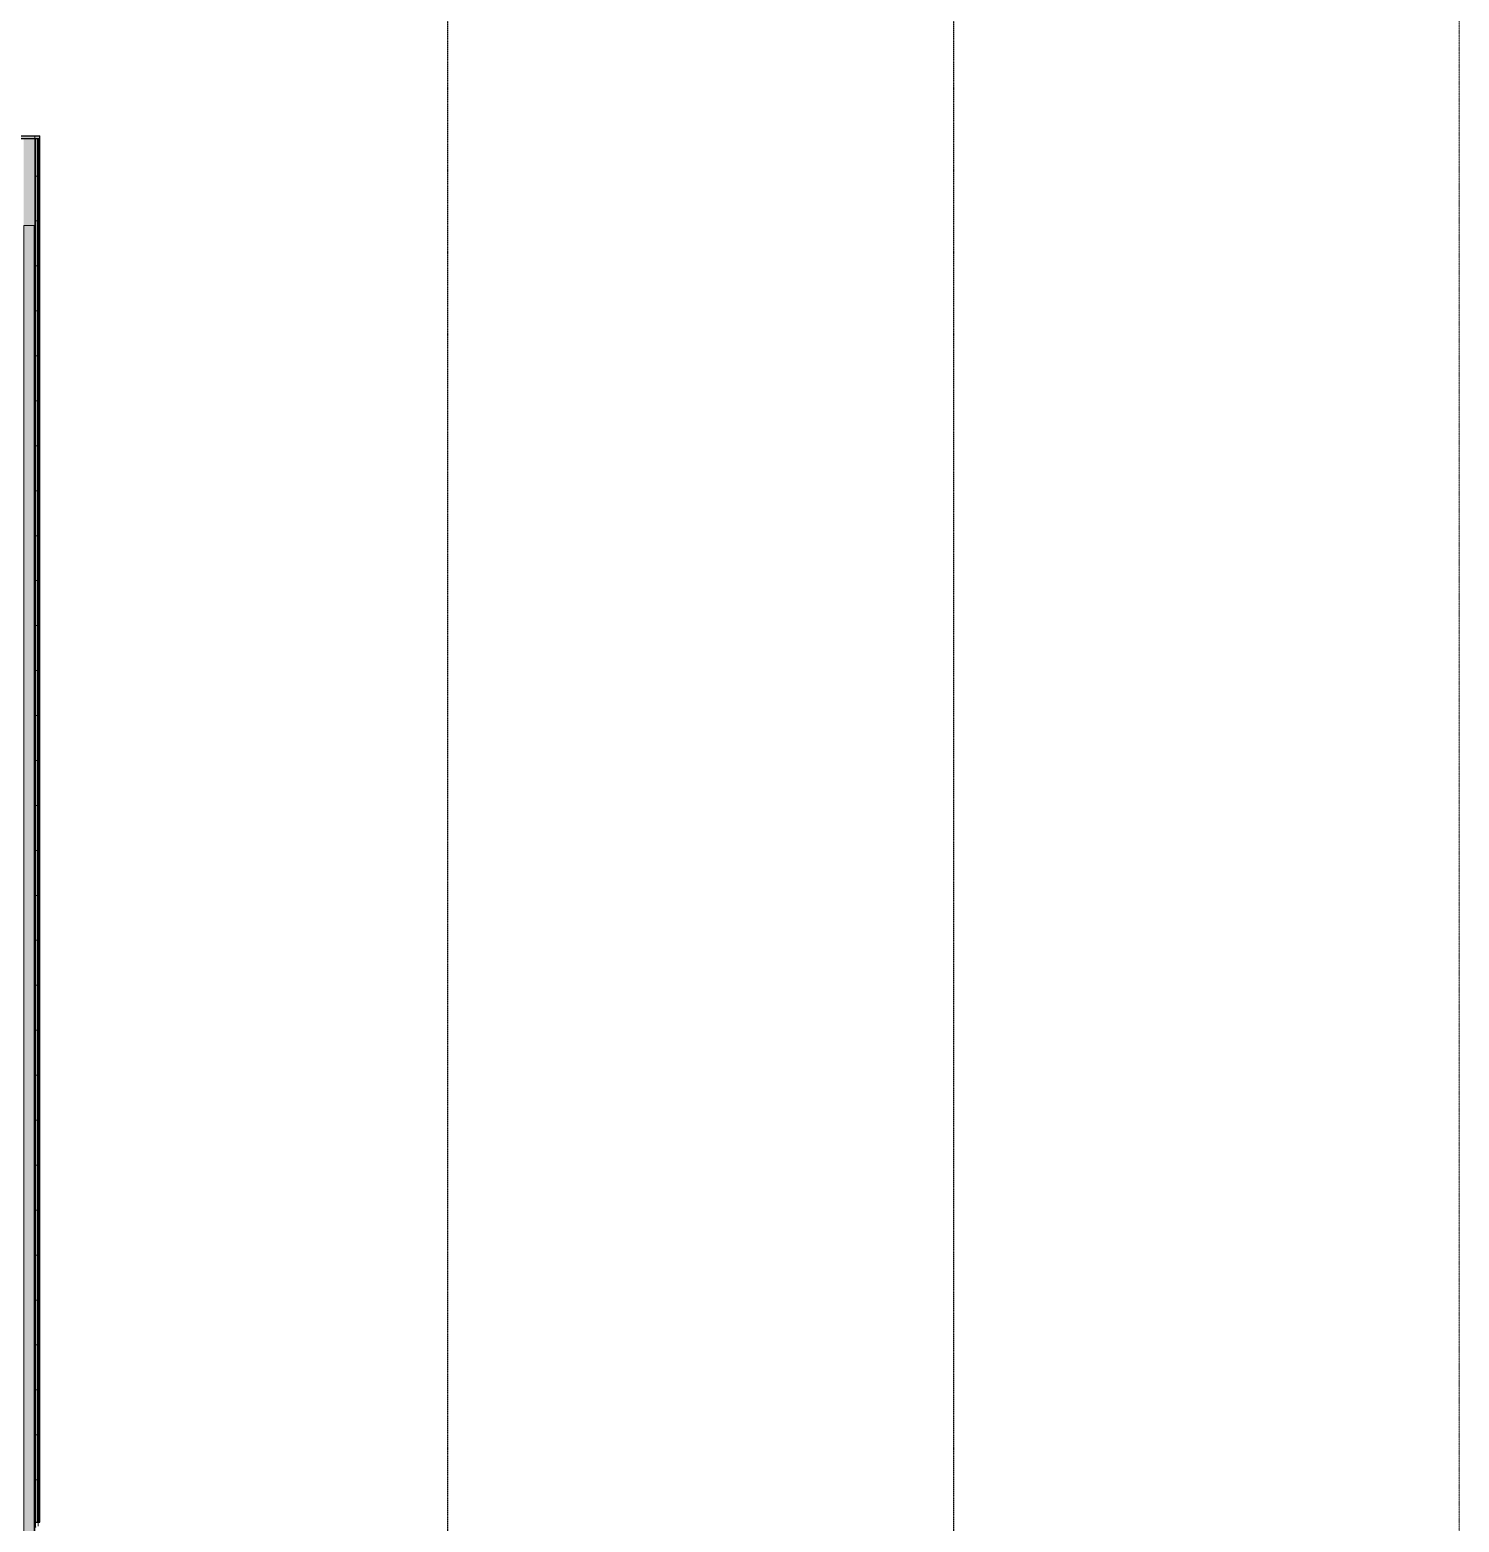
# Model space of a CAD drawing. Header units: inches. Extents: x 20461 to 27285, y -26063 to -19005.
# Drawn here: x 25990 to 27008, y -22110 to -21048 of the extents above; entities that cross this region are included whole.
import ezdxf

# ---------------------------------------------------------------- set-up
doc = ezdxf.new("R2010")
doc.units = ezdxf.units.IN
doc.header["$MEASUREMENT"] = 0
doc.linetypes.add('Center 1_4_', pattern=[0.53125, 0.25, -0.09375, 0.09375, -0.09375])
doc.linetypes.add('Hidden', pattern=[0.28125, 0.1875, -0.09375])
for name, color, linetype, lineweight in [('A-GLAZ-CWMG', 51, 'Continuous', 9), ('A-PROP-SBCK', 71, 'Hidden', 25), ('A-WALL', 113, 'Continuous', 9), ('A-WALL-PATT', 111, 'Continuous', 25), ('L-SITE-WALL', 31, 'Continuous', 9), ('PROP', 3, 'Center 1_4_', 9), ('S-BEAM', 12, 'Continuous', 9)]:
    doc.layers.add(name, color=color, linetype=linetype, lineweight=lineweight)

# ---------------------------------------------------------------- blocks, each defined once
blk = doc.blocks.new('Girt_Z - 8_D-790722-Site Plan - Phase 1')
at = {"layer": 'S-BEAM'}
for points in [[(25985.8, -22357.1), (25985.9, -22357.1), (25985.8, -21187.1), (25985.8, -21187.1), (25985.8, -22357.1)], [(25993.1, -22357.1), (25993.1, -21187.1), (25985.9, -21187.1), (25985.9, -22357.1)], [(25993.8, -22357.1), (25993.8, -21187.1), (25993.2, -21187.1), (25993.2, -22357.1)]]:
    blk.add_hatch(color=256, dxfattribs=at).paths.add_polyline_path(points, flags=0)
for p, q in [((25985.8, -21187.1), (25985.8, -22357.1)), ((25985.8, -21187.1), (25985.9, -21187.1)), ((25985.9, -21187.1), (25993.1, -21187.1)), ((25993.1, -21187.1), (25993.2, -21187.1)), ((25993.1, -22357.1), (25993.1, -21187.1)), ((25993.2, -21187.1), (25993.8, -21187.1)), ((25993.2, -22357.1), (25993.2, -21187.1)), ((25993.8, -22357.1), (25993.8, -21187.1)), ((25985.9, -22357.1), (25985.8, -22357.1)), ((25993.1, -22357.1), (25985.9, -22357.1)), ((25993.2, -22357.1), (25993.1, -22357.1)), ((25993.8, -22357.1), (25993.2, -22357.1))]:
    blk.add_line(p, q, dxfattribs=at)
blk = doc.blocks.new('Rectangular Mullion - Profile_Polycarbonate_Lower-836763-Site Plan - Phase 1')
at = {"layer": 'A-GLAZ-CWMG'}
for points in [[(25993.6, -21123.5), (25993.6, -21123.4), (25695.1, -21123.4), (25695.1, -21123.5), (25938.9, -21123.5)], [(25993.6, -21125.5), (25993.6, -21125.2), (25695.1, -21125.2), (25695.1, -21125.5), (25985.8, -21125.5)], [(25739.8, -21125.2), (25775.8, -21125.2), (25775.8, -21123.6), (25739.8, -21123.6)]]:
    blk.add_hatch(color=256, dxfattribs=at).paths.add_polyline_path(points, flags=0)
h = blk.add_hatch(color=256, dxfattribs=at)
h.paths.add_polyline_path([(25775.8, -21125.2), (25993.6, -21125.2), (25993.6, -21123.6), (25775.8, -21123.6)], flags=0)
h.paths.add_polyline_path([(25739.8, -21125.2), (25739.8, -21123.6), (25695.1, -21123.6), (25695.1, -21125.2)], flags=0)
for p, q in [((25695.1, -21123.5), (25695.1, -21123.4)), ((25695.1, -21123.4), (25993.6, -21123.4)), ((25695.1, -21123.5), (25993.6, -21123.5)), ((25695.1, -21125.1), (25695.1, -21123.6)), ((25695.1, -21125.5), (25695.1, -21125.2)), ((25695.1, -21125.2), (25739.8, -21125.2)), ((25695.1, -21125.5), (25985.1, -21125.5)), ((25739.8, -21125.2), (25775.8, -21125.2)), ((25775.8, -21125.2), (25993.6, -21125.2)), ((25993.6, -21123.4), (25993.6, -21123.5)), ((25993.6, -21123.6), (25993.6, -21125.2)), ((25993.6, -21125.2), (25993.6, -21125.5))]:
    blk.add_line(p, q, dxfattribs=at)
blk = doc.blocks.new('Rectangular Mullion - Profile_Polycarbonate_right-836033-Site Plan - Phase 1')
at = {"layer": 'A-GLAZ-CWMG'}
blk.add_hatch(color=256, dxfattribs=at).paths.add_polyline_path([(0, -1.1), (0, 1), (-0.1, 0.9), (-0.1, -1.1), (-3.6, -1.1)], flags=0)
at = {"layer": 'A-GLAZ-CWMG', "lineweight": 13}
for p, q in [((0, 1), (-2.8, 1)), ((-2.8, 1), (-2.8, 0.9)), ((-2.8, 0.9), (-2.8, 0.9)), ((-2.8, 0.9), (-2.8, 0.9)), ((-2.8, 0.9), (-0.1, 0.9)), ((-0.1, 0.9), (-0.1, -1.1)), ((0, -1.1), (0, 1)), ((-3.6, -1.1), (-3.6, -0.8)), ((-3.6, -0.8), (-3.4, -0.8)), ((-3.4, -0.8), (-3.6, -0.8)), ((-3.6, -0.8), (-3.6, -1.1)), ((-0.1, -1.1), (-3.6, -1.1)), ((-3.6, -1.1), (0, -1.1)), ((-3.4, -0.8), (-3.4, -0.8))]:
    blk.add_line(p, q, dxfattribs=at)
blk = doc.blocks.new('Rectangular Mullion - Profile_Polycarbonate_right-752686-Site Plan - Phase 1')
at = {"layer": 'A-GLAZ-CWMG'}
blk.add_hatch(color=256, dxfattribs=at).paths.add_polyline_path([(-3.6, 1.1), (-3.6, 1.1), (-0.1, 1.1), (-0.1, -0.9), (0, -1), (0, 1.1)], flags=0)
at = {"layer": 'A-GLAZ-CWMG', "lineweight": 13}
for p, q in [((0, 1.1), (-3.6, 1.1)), ((-3.6, 1.1), (-3.6, 0.8)), ((-3.6, 0.8), (-3.6, 1.1)), ((-3.6, 1.1), (-0.1, 1.1)), ((-3.6, 0.8), (-3.4, 0.8)), ((-3.4, 0.8), (-3.6, 0.8)), ((-3.4, 0.8), (-3.4, 0.8)), ((-0.1, 1.1), (-0.1, -0.9)), ((0, -1), (0, 1.1)), ((-0.1, -0.9), (-2.8, -0.9)), ((-2.8, -0.9), (-2.8, -0.9)), ((-2.8, -0.9), (-2.8, -0.9)), ((-2.8, -0.9), (-2.8, -1)), ((-2.8, -1), (0, -1))]:
    blk.add_line(p, q, dxfattribs=at)

msp = doc.modelspace()

# ---------------------------------------------------------------- hatches: boundary and pattern name
at = {"layer": 'A-WALL', "transparency": 33554649}
h = msp.add_hatch(color=256, dxfattribs=at)
h.paths.add_polyline_path([(25997.19296, -21125.18961), (25997.19296, -21123.61481), (25775.765225, -21123.61481), (25775.765225, -21125.18961), (25938.902247, -21125.18961)], flags=0)
h.paths.add_polyline_path([(25739.765225, -21125.18961), (25739.765225, -21123.61481), (25691.577725, -21123.61481), (25691.577725, -21125.18961)], flags=0)
h.paths.add_polyline_path([(24822.702725, -21125.18961), (24822.702725, -21123.61481), (24533.577725, -21123.61481), (24533.577725, -21125.18961), (24593.030247, -21125.18961)], flags=0)
h.paths.add_polyline_path([(23327.015225, -21125.18961), (23375.202725, -21125.18961), (23375.202725, -21123.61481), (23327.015225, -21123.61481)], flags=0)
h.paths.add_polyline_path([(23291.015225, -21125.18961), (23291.015225, -21123.61481), (23086.077725, -21123.61481), (23086.077725, -21125.18961), (23247.158247, -21125.18961)], flags=0)
at = {"layer": 'A-WALL-PATT', "lineweight": 9}
h = msp.add_hatch(dxfattribs=at)
h.set_pattern_fill('FP_8', color=256, style=0, pattern_type=2)
h.set_pattern_definition([(0, (0, 0), (0, 32), []), (90, (0, 0), (-32, 2e-15), [])])
h.paths.add_polyline_path([(25994.50546, -22110.05281), (25995.50546, -22110.05281), (25995.50546, -21125.543335), (25994.50546, -21125.543335), (25994.50546, -21896.304645)], flags=0)
at = {"layer": 'L-SITE-WALL', "lineweight": 5}
for points in [[(25985.94296, -21187.064029), (25993.75546, -21187.064029), (25993.75546, -21125.543335), (25985.75546, -21125.543335), (25985.84921, -21187.064029)], [(25993.75546, -22110.05281), (25994.50546, -22110.05281), (25994.50546, -21125.543335), (25993.75546, -21125.543335), (25993.75546, -21896.304645)], [(25995.50546, -22110.05281), (25996.25546, -22110.05281), (25996.25546, -21125.543335), (25995.50546, -21125.543335), (25995.50546, -21896.304645)], [(25996.25546, -22110.05281), (25997.25546, -22110.05281), (25997.25546, -21125.543335), (25996.25546, -21125.543335), (25996.25546, -21896.304645)]]:
    msp.add_hatch(color=256, dxfattribs=at).paths.add_polyline_path(points, flags=0)

# ---------------------------------------------------------------- linework, layer by layer
at = {"layer": 'A-PROP-SBCK'}
for p, q in [((26287.515225, -19438.180554), (26287.515225, -25779.864276)), ((26647.515225, -19438.180554), (26647.515225, -25801.376223))]:
    msp.add_line(p, q, dxfattribs=at)
at = {"layer": 'A-WALL', "lineweight": 25}
for p, q in [((25997.19296, -21123.61481), (25775.765225, -21123.61481)), ((25775.765225, -21125.18961), (25997.19296, -21125.18961)), ((25997.19296, -21125.18961), (25997.19296, -21123.61481))]:
    msp.add_line(p, q, dxfattribs=at)
at = {"layer": 'A-WALL'}
for p, q in [((25993.75546, -21187.064029), (25993.75546, -21125.543335)), ((25994.50546, -22110.05281), (25994.50546, -21125.543335)), ((25995.50546, -22110.05281), (25995.50546, -21125.543335)), ((25996.25546, -22110.05281), (25996.25546, -21125.543335))]:
    msp.add_line(p, q, dxfattribs=at)
at = {"layer": 'L-SITE-WALL', "lineweight": 25}
for p, q in [((25997.25546, -21125.543335), (25985.13046, -21125.543335)), ((25997.25546, -22110.05281), (25997.25546, -21125.543335)), ((25993.75546, -22110.05281), (25997.25546, -22110.05281))]:
    msp.add_line(p, q, dxfattribs=at)
at = {"layer": 'PROP'}
msp.add_line((27007.515225, -19198.180554), (27007.515225, -25943.102221), dxfattribs=at)

# ---------------------------------------------------------------- block references
at = {"layer": 'A-GLAZ-CWMG'}
for name, p in [('Rectangular Mullion - Profile_Polycarbonate_Lower-836763-Site Plan - Phase 1', (0, 0)), ('Rectangular Mullion - Profile_Polycarbonate_right-836033-Site Plan - Phase 1', (25997.25546, -21124.40221))]:
    msp.add_blockref(name, p, dxfattribs=at)
at = {"layer": 'A-GLAZ-CWMG', "rotation": 90.0000000000042}
msp.add_blockref('Rectangular Mullion - Profile_Polycarbonate_right-752686-Site Plan - Phase 1', (25995.15606, -22110.05281), dxfattribs=at)
at = {"layer": 'S-BEAM'}
msp.add_blockref('Girt_Z - 8_D-790722-Site Plan - Phase 1', (0, 0), dxfattribs=at)

doc.saveas('drawing.dxf')
